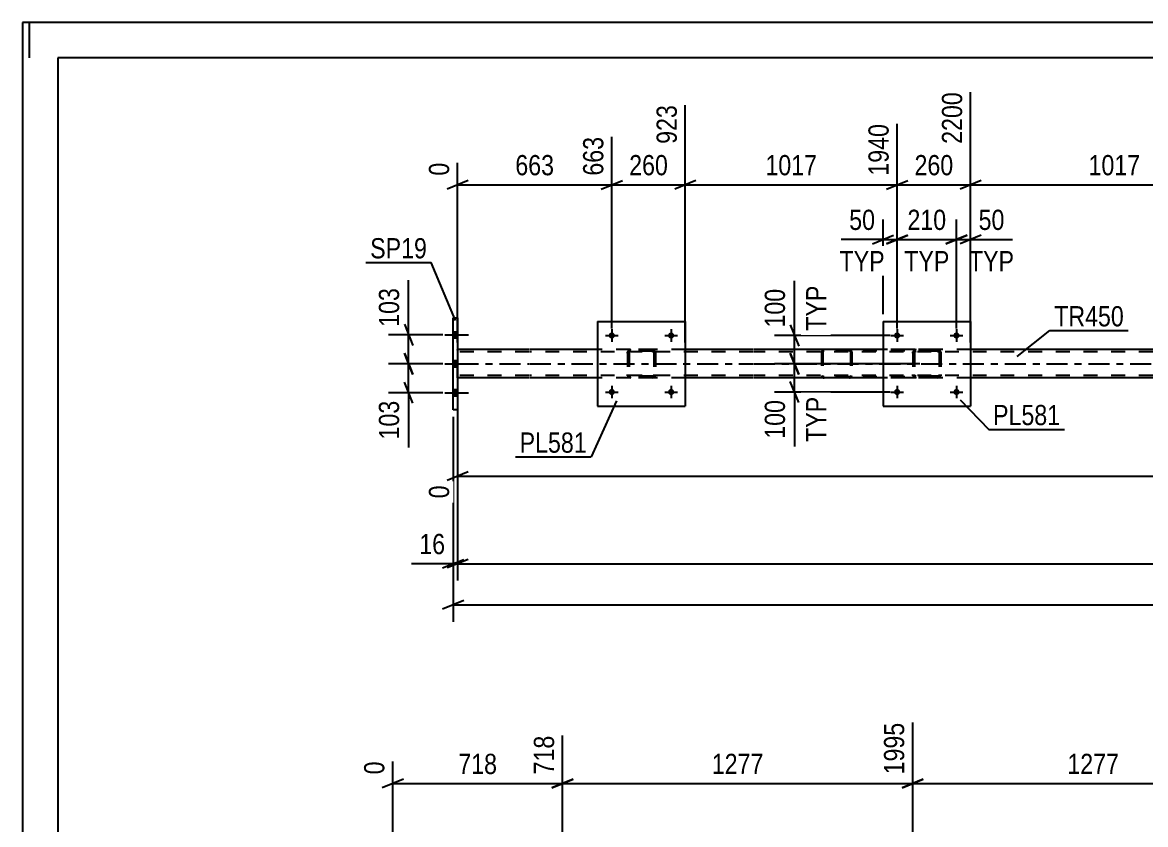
# Model space of a CAD drawing. Header units: millimetres. Extents: x 0 to 841, y 0 to 594.
# Drawn here: x 0 to 158.9, y 480.5 to 594 of the extents above; entities that cross this region are included whole.
import ezdxf

# ---------------------------------------------------------------- set-up
doc = ezdxf.new("R2010")
doc.units = ezdxf.units.MM
doc.linetypes.add('DXK_LINE_DOT2', pattern=[3.9198, 1.9599, -1.9599])
doc.linetypes.add('DXK_LINE_DOT3', pattern=[5.9187, 2.979, -0.9799, 0.9799, -0.9799])
doc.styles.add('Arial Narrow', font='ARIALN.TTF', dxfattribs={"height": 0.2})

# ---------------------------------------------------------------- blocks, each defined once
blk = doc.blocks.new('Unknown-318888172-1133')
at = {"color": 5, "linetype": 'Continuous'}
for p, q in [((841, 594), (0, 594)), ((0, 594), (0, 0)), ((1, 589), (1, 594)), ((836, 589), (5, 589)), ((5, 589), (5, 5))]:
    blk.add_line(p, q, dxfattribs=at)
blk = doc.blocks.new('Part-318888172-5681 - 5496')
at = {"color": 2, "linetype": 'Continuous'}
for p, q in [((60.94, 552.19), (61.58, 552.19)), ((60.94, 539.19), (60.94, 552.19)), ((61.58, 552.19), (61.58, 539.19)), ((61.58, 539.19), (60.94, 539.19))]:
    blk.add_line(p, q, dxfattribs=at)
blk = doc.blocks.new('Bolt-318888172-5537 - 5496')
at = {"linetype": 'Continuous'}
for points in [[(83.84, 549.69, -1), (82.96, 549.69, -1)], [(92.24, 549.69, -1), (91.36, 549.69, -1)]]:
    blk.add_hatch(color=1, dxfattribs=at).paths.add_polyline_path(points)
at = {"color": 1, "linetype": 'Continuous'}
for p, q in [((83.4, 550.57), (83.4, 548.81)), ((91.8, 550.57), (91.8, 548.81)), ((82.52, 549.69), (84.28, 549.69)), ((90.92, 549.69), (92.68, 549.69))]:
    blk.add_line(p, q, dxfattribs=at)
blk = doc.blocks.new('Bolt-318888172-5538 - 5496')
at = {"linetype": 'Continuous'}
for points in [[(83.84, 541.69, -1), (82.96, 541.69, -1)], [(92.24, 541.69, -1), (91.36, 541.69, -1)]]:
    blk.add_hatch(color=1, dxfattribs=at).paths.add_polyline_path(points)
at = {"color": 1, "linetype": 'Continuous'}
for p, q in [((83.4, 542.57), (83.4, 540.81)), ((91.8, 542.57), (91.8, 540.81)), ((82.52, 541.69), (84.28, 541.69)), ((90.92, 541.69), (92.68, 541.69))]:
    blk.add_line(p, q, dxfattribs=at)
blk = doc.blocks.new('Bolt-318888172-5539 - 5496')
at = {"linetype": 'Continuous'}
for points in [[(124.22, 549.69, -1), (123.34, 549.69, -1)], [(132.62, 549.69, -1), (131.74, 549.69, -1)]]:
    blk.add_hatch(color=1, dxfattribs=at).paths.add_polyline_path(points)
at = {"color": 1, "linetype": 'Continuous'}
for p, q in [((123.78, 550.57), (123.78, 548.81)), ((132.18, 550.57), (132.18, 548.81)), ((122.9, 549.69), (124.66, 549.69)), ((131.3, 549.69), (133.06, 549.69))]:
    blk.add_line(p, q, dxfattribs=at)
blk = doc.blocks.new('Bolt-318888172-5540 - 5496')
at = {"linetype": 'Continuous'}
for points in [[(124.22, 541.69, -1), (123.34, 541.69, -1)], [(132.62, 541.69, -1), (131.74, 541.69, -1)]]:
    blk.add_hatch(color=1, dxfattribs=at).paths.add_polyline_path(points)
at = {"color": 1, "linetype": 'Continuous'}
for p, q in [((123.78, 542.57), (123.78, 540.81)), ((132.18, 542.57), (132.18, 540.81)), ((122.9, 541.69), (124.66, 541.69)), ((131.3, 541.69), (133.06, 541.69))]:
    blk.add_line(p, q, dxfattribs=at)
blk = doc.blocks.new('Part-318888172-5569 - 5496')
at = {"color": 2, "linetype": 'Continuous'}
for p, q in [((81.4, 551.69), (81.4, 539.69)), ((81.4, 551.69), (93.8, 551.69)), ((93.8, 551.69), (93.8, 539.69)), ((81.4, 539.69), (93.8, 539.69))]:
    blk.add_line(p, q, dxfattribs=at)
blk = doc.blocks.new('Part-318888172-5570 - 5496')
at = {"color": 7, "linetype": 'DXK_LINE_DOT2'}
for p, q in [((85.6, 547.21), (85.64, 547.4)), ((85.64, 547.4), (85.6, 547.21)), ((85.6, 547.21), (85.6, 544.17)), ((85.84, 547.21), (85.86, 547.3)), ((85.84, 547.21), (85.84, 544.17)), ((85.86, 547.3), (85.91, 547.38)), ((85.9, 547.66), (86.08, 547.69)), ((86.08, 547.69), (85.9, 547.66)), ((85.91, 547.38), (85.99, 547.43)), ((85.99, 547.43), (86.08, 547.45)), ((89.12, 547.69), (86.08, 547.69)), ((89.12, 547.45), (86.08, 547.45)), ((89.12, 547.69), (89.31, 547.66)), ((89.31, 547.66), (89.12, 547.69)), ((89.12, 547.45), (89.21, 547.43)), ((89.21, 547.43), (89.29, 547.38)), ((89.29, 547.38), (89.34, 547.3)), ((89.34, 547.3), (89.36, 547.21)), ((89.36, 547.21), (89.36, 544.17)), ((89.57, 547.4), (89.6, 547.21)), ((89.6, 547.21), (89.57, 547.4)), ((89.6, 547.21), (89.6, 544.17)), ((85.64, 543.99), (85.6, 544.17)), ((85.6, 544.17), (85.64, 543.99)), ((85.86, 544.08), (85.84, 544.17)), ((85.91, 544), (85.86, 544.08)), ((86.08, 543.69), (85.9, 543.73)), ((85.9, 543.73), (86.08, 543.69)), ((85.99, 543.95), (85.91, 544)), ((86.08, 543.93), (85.99, 543.95)), ((89.12, 543.93), (86.08, 543.93)), ((89.12, 543.69), (86.08, 543.69)), ((89.21, 543.95), (89.12, 543.93)), ((89.31, 543.73), (89.12, 543.69)), ((89.12, 543.69), (89.31, 543.73)), ((89.29, 544), (89.21, 543.95)), ((89.34, 544.08), (89.29, 544)), ((89.36, 544.17), (89.34, 544.08)), ((89.6, 544.17), (89.57, 543.99)), ((89.57, 543.99), (89.6, 544.17))]:
    blk.add_line(p, q, dxfattribs=at)
at = {"color": 7, "linetype": 'DXK_LINE_DOT3'}
blk.add_line((87.6, 545.69), (87.6, 545.69), dxfattribs=at)
at = {"color": 7, "linetype": 'DXK_LINE_DOT2'}
for centre, start, end in [((86.08, 547.21), 112.5, 157.5), ((86.08, 547.21), 112.5, 157.5), ((89.12, 547.21), 22.5, 67.5), ((89.12, 547.21), 22.5, 67.5), ((86.08, 544.17), 202.5, 247.5), ((86.08, 544.17), 202.5, 247.5), ((89.12, 544.17), 292.5, 337.5), ((89.12, 544.17), 292.5, 337.5)]:
    blk.add_arc(centre, 0.48, start, end, dxfattribs=at)
blk = doc.blocks.new('Part-318888172-5575 - 5496')
at = {"color": 2, "linetype": 'Continuous'}
for p, q in [((121.78, 551.69), (121.78, 539.69)), ((121.78, 551.69), (134.18, 551.69)), ((134.18, 551.69), (134.18, 539.69)), ((121.78, 539.69), (134.18, 539.69))]:
    blk.add_line(p, q, dxfattribs=at)
blk = doc.blocks.new('Part-318888172-5576 - 5496')
at = {"color": 7, "linetype": 'DXK_LINE_DOT2'}
for p, q in [((125.98, 547.21), (126.02, 547.4)), ((126.02, 547.4), (125.98, 547.21)), ((125.98, 547.21), (125.98, 544.17)), ((126.22, 547.21), (126.24, 547.3)), ((126.22, 547.21), (126.22, 544.17)), ((126.24, 547.3), (126.29, 547.38)), ((126.28, 547.66), (126.46, 547.69)), ((126.46, 547.69), (126.28, 547.66)), ((126.29, 547.38), (126.37, 547.43)), ((126.37, 547.43), (126.46, 547.45)), ((129.5, 547.69), (126.46, 547.69)), ((129.5, 547.45), (126.46, 547.45)), ((129.5, 547.69), (129.69, 547.66)), ((129.69, 547.66), (129.5, 547.69)), ((129.5, 547.45), (129.59, 547.43)), ((129.59, 547.43), (129.67, 547.38)), ((129.67, 547.38), (129.72, 547.3)), ((129.72, 547.3), (129.74, 547.21)), ((129.74, 547.21), (129.74, 544.17)), ((129.95, 547.4), (129.98, 547.21)), ((129.98, 547.21), (129.95, 547.4)), ((129.98, 547.21), (129.98, 544.17)), ((126.02, 543.99), (125.98, 544.17)), ((125.98, 544.17), (126.02, 543.99)), ((126.24, 544.08), (126.22, 544.17)), ((126.29, 544), (126.24, 544.08)), ((126.46, 543.69), (126.28, 543.73)), ((126.28, 543.73), (126.46, 543.69)), ((126.37, 543.95), (126.29, 544)), ((126.46, 543.93), (126.37, 543.95)), ((129.5, 543.93), (126.46, 543.93)), ((129.5, 543.69), (126.46, 543.69)), ((129.59, 543.95), (129.5, 543.93)), ((129.69, 543.73), (129.5, 543.69)), ((129.5, 543.69), (129.69, 543.73)), ((129.67, 544), (129.59, 543.95)), ((129.72, 544.08), (129.67, 544)), ((129.74, 544.17), (129.72, 544.08)), ((129.98, 544.17), (129.95, 543.99)), ((129.95, 543.99), (129.98, 544.17))]:
    blk.add_line(p, q, dxfattribs=at)
at = {"color": 7, "linetype": 'DXK_LINE_DOT3'}
blk.add_line((127.98, 545.69), (127.98, 545.69), dxfattribs=at)
at = {"color": 7, "linetype": 'DXK_LINE_DOT2'}
for centre, start, end in [((126.46, 547.21), 112.5, 157.5), ((126.46, 547.21), 112.5, 157.5), ((129.5, 547.21), 22.5, 67.5), ((129.5, 547.21), 22.5, 67.5), ((126.46, 544.17), 202.5, 247.5), ((126.46, 544.17), 202.5, 247.5), ((129.5, 544.17), 292.5, 337.5), ((129.5, 544.17), 292.5, 337.5)]:
    blk.add_arc(centre, 0.48, start, end, dxfattribs=at)
blk = doc.blocks.new('Part-318888172-5676 - 5496')
at = {"color": 7, "linetype": 'DXK_LINE_DOT2'}
for p, q in [((113.13, 547.49), (113.1, 547.37)), ((113.1, 547.37), (113.1, 544.01)), ((113.27, 547.37), (113.28, 547.43)), ((113.27, 547.37), (113.27, 544.01)), ((113.28, 547.43), (113.32, 547.49)), ((113.44, 547.69), (113.31, 547.67)), ((113.32, 547.49), (113.38, 547.52)), ((113.38, 547.52), (113.44, 547.53)), ((128.77, 547.69), (113.44, 547.69)), ((128.77, 547.53), (113.44, 547.53)), ((117.15, 547.67), (117.02, 547.69)), ((117.02, 547.53), (117.08, 547.52)), ((117.08, 547.52), (117.11, 547.5)), ((117.11, 547.5), (117.14, 547.49)), ((117.14, 547.49), (117.18, 547.43)), ((117.18, 547.43), (117.19, 547.37)), ((117.19, 547.37), (117.19, 544.01)), ((117.36, 547.37), (117.33, 547.49)), ((117.36, 547.37), (117.36, 544.01)), ((113.1, 544.01), (113.13, 543.89)), ((113.28, 543.95), (113.27, 544.01)), ((113.32, 543.9), (113.28, 543.95)), ((113.31, 543.72), (113.44, 543.69)), ((113.38, 543.86), (113.32, 543.9)), ((113.44, 543.85), (113.38, 543.86)), ((128.77, 543.85), (113.44, 543.85)), ((128.77, 543.69), (113.44, 543.69)), ((117.02, 543.85), (117.08, 543.86)), ((117.02, 543.69), (117.15, 543.72)), ((117.08, 543.86), (117.11, 543.88)), ((117.11, 543.88), (117.14, 543.9)), ((117.18, 543.95), (117.14, 543.9)), ((117.19, 544.01), (117.18, 543.95)), ((117.33, 543.89), (117.36, 544.01))]:
    blk.add_line(p, q, dxfattribs=at)
for centre, start, end in [((113.43, 547.36), 110.7583, 155.68), ((117.03, 547.36), 24.32, 69.2417), ((113.43, 544.03), 204.32, 249.2417)]:
    blk.add_arc(centre, 0.331, start, end, dxfattribs=at)
blk = doc.blocks.new('Bolt-318888172-5730 - 5496')
at = {"linetype": 'Continuous'}
for points in [[(61.58, 549.35), (61.58, 550.23), (60.94, 550.23), (60.94, 549.35)], [(61.58, 549.35), (61.58, 550.23), (60.94, 550.23), (60.94, 549.35)], [(61.58, 549.35), (61.58, 550.23), (60.94, 550.23), (60.94, 549.35)], [(61.58, 545.25), (61.58, 546.13), (60.94, 546.13), (60.94, 545.25)], [(61.58, 545.25), (61.58, 546.13), (60.94, 546.13), (60.94, 545.25)], [(61.58, 541.15), (61.58, 542.03), (60.94, 542.03), (60.94, 541.15)], [(61.58, 541.15), (61.58, 542.03), (60.94, 542.03), (60.94, 541.15)], [(61.58, 541.15), (61.58, 542.03), (60.94, 542.03), (60.94, 541.15)]]:
    blk.add_hatch(color=1, dxfattribs=at).paths.add_polyline_path(points)
at = {"color": 1, "linetype": 'Continuous'}
for p, q in [((60.94, 550.23), (61.58, 550.23)), ((60.94, 550.23), (61.58, 550.23)), ((60.94, 550.23), (61.58, 550.23)), ((59.78, 549.79), (63.1, 549.79)), ((59.78, 549.79), (63.1, 549.79)), ((59.78, 549.79), (63.1, 549.79)), ((60.94, 549.35), (61.58, 549.35)), ((60.94, 549.35), (61.58, 549.35)), ((60.94, 549.35), (61.58, 549.35)), ((59.78, 545.69), (63.1, 545.69)), ((59.78, 545.69), (63.1, 545.69)), ((60.94, 546.13), (61.58, 546.13)), ((60.94, 546.13), (61.58, 546.13)), ((60.94, 545.25), (61.58, 545.25)), ((60.94, 545.25), (61.58, 545.25)), ((60.94, 542.03), (61.58, 542.03)), ((60.94, 542.03), (61.58, 542.03)), ((60.94, 542.03), (61.58, 542.03)), ((59.78, 541.59), (63.1, 541.59)), ((59.78, 541.59), (63.1, 541.59)), ((59.78, 541.59), (63.1, 541.59)), ((60.94, 541.15), (61.58, 541.15)), ((60.94, 541.15), (61.58, 541.15)), ((60.94, 541.15), (61.58, 541.15))]:
    blk.add_line(p, q, dxfattribs=at)
blk = doc.blocks.new('Part-318888172-5735 - 5496')
at = {"color": 2, "linetype": 'Continuous'}
for p, q in [((71.7, 547.69), (61.58, 547.69)), ((81.4, 547.69), (71.8, 547.69)), ((103.4, 547.69), (93.8, 547.69)), ((121.78, 547.69), (103.5, 547.69)), ((172.86, 547.69), (134.18, 547.69)), ((71.7, 543.69), (61.58, 543.69)), ((81.4, 543.69), (71.8, 543.69)), ((103.4, 543.69), (93.8, 543.69)), ((121.78, 543.69), (103.5, 543.69)), ((172.86, 543.69), (134.18, 543.69))]:
    blk.add_line(p, q, dxfattribs=at)
at = {"color": 7, "linetype": 'DXK_LINE_DOT2'}
for p, q in [((61.58, 543.69), (61.58, 547.69)), ((71.7, 547.37), (61.58, 547.37)), ((103.4, 547.37), (71.8, 547.37)), ((93.8, 547.69), (81.4, 547.69)), ((767.53, 547.37), (103.5, 547.37)), ((134.18, 547.69), (121.78, 547.69)), ((71.7, 544.01), (61.58, 544.01)), ((103.4, 544.01), (71.8, 544.01)), ((93.8, 543.69), (81.4, 543.69)), ((767.53, 544.01), (103.5, 544.01)), ((134.18, 543.69), (121.78, 543.69))]:
    blk.add_line(p, q, dxfattribs=at)
at = {"color": 7, "linetype": 'DXK_LINE_DOT3'}
for p, q in [((61.58, 545.69), (71.7, 545.69)), ((71.8, 545.69), (103.4, 545.69)), ((103.5, 545.69), (767.53, 545.69))]:
    blk.add_line(p, q, dxfattribs=at)
blk = doc.blocks.new('StraightDimension-318888172-5783 - 5496')
at = {"color": 7, "linetype": 'Continuous'}
for p, q in [((108.66, 547.19), (109.86, 544.19)), ((126.98, 545.69), (106.41, 545.69)), ((109.26, 541.69), (109.26, 545.69)), ((109.86, 540.19), (108.66, 543.19)), ((122.78, 541.69), (106.41, 541.69))]:
    blk.add_line(p, q, dxfattribs=at)
at = {"color": 0}
blk.add_wipeout([(108.51, 541.17), (104.31, 541.17), (104.31, 534.48), (108.51, 534.48)], dxfattribs=at)
at = {"color": 0, "linetype": 'Continuous'}
blk.add_wipeout([(114.36, 541.62), (110.16, 541.62), (110.16, 534.03), (114.36, 534.03)], dxfattribs=at)
at = {"color": 7, "linetype": 'Continuous'}
blk.add_line((109.26, 541.69), (109.26, 533.96), dxfattribs=at)
blk.add_line((109.26, 541.69), (109.26, 533.96), dxfattribs=at)
at = {"color": 3, "style": 'Arial Narrow'}
blk.add_text('100', height=2.863, rotation=90.0002, dxfattribs=at).set_placement((107.91, 535.08))
at = {"color": 3, "linetype": 'Continuous', "style": 'Arial Narrow'}
blk.add_text('TYP', height=2.863, rotation=90.0002, dxfattribs=at).set_placement((113.76, 534.63))
blk = doc.blocks.new('StraightDimension-318888172-5799 - 5496')
at = {"color": 7, "linetype": 'Continuous'}
for p, q in [((108.66, 551.19), (109.86, 548.19)), ((122.78, 549.69), (106.41, 549.69)), ((109.26, 545.69), (109.26, 549.69)), ((109.86, 544.19), (108.66, 547.19)), ((126.98, 545.69), (106.41, 545.69))]:
    blk.add_line(p, q, dxfattribs=at)
at = {"color": 0}
blk.add_wipeout([(108.51, 556.9), (104.31, 556.9), (104.31, 550.22), (108.51, 550.22)], dxfattribs=at)
at = {"color": 0, "linetype": 'Continuous'}
blk.add_wipeout([(114.36, 557.36), (110.16, 557.36), (110.16, 549.77), (114.36, 549.77)], dxfattribs=at)
at = {"color": 7, "linetype": 'Continuous'}
blk.add_line((109.26, 549.69), (109.26, 557.43), dxfattribs=at)
blk.add_line((109.26, 549.69), (109.26, 557.43), dxfattribs=at)
at = {"color": 3, "linetype": 'Continuous', "style": 'Arial Narrow'}
blk.add_text('TYP', height=2.863, rotation=90.0002, dxfattribs=at).set_placement((113.76, 550.37))
at = {"color": 3, "style": 'Arial Narrow'}
blk.add_text('100', height=2.863, rotation=90.0002, dxfattribs=at).set_placement((107.91, 550.82))
blk = doc.blocks.new('StraightDimension-318888172-14550 - 5496')
at = {"color": 7, "linetype": 'Continuous'}
for p, q in [((134.18, 548.69), (134.18, 584.13)), ((123.78, 550.69), (123.78, 579.63)), ((122.28, 570.42), (125.28, 571.62)), ((123.78, 571.02), (134.18, 571.02)), ((135.68, 571.62), (132.68, 570.42))]:
    blk.add_line(p, q, dxfattribs=at)
at = {"color": 0}
blk.add_wipeout([(132.32, 571.77), (132.32, 575.97), (125.64, 575.97), (125.64, 571.77)], dxfattribs=at)
at = {"color": 3, "style": 'Arial Narrow'}
blk.add_text('260', height=2.863, dxfattribs=at).set_placement((126.24, 572.37))
at = {"color": 0, "linetype": 'Continuous'}
blk.add_wipeout([(133.58, 584.73), (129.38, 584.73), (129.38, 576.22), (133.58, 576.22)], dxfattribs=at)
at = {"color": 3, "linetype": 'Continuous', "style": 'Arial Narrow'}
blk.add_text('2200', height=2.863, rotation=90.0002, dxfattribs=at).set_placement((132.98, 576.82))
blk = doc.blocks.new('StraightDimension-318888172-5816 - 5496')
at = {"color": 7, "linetype": 'Continuous'}
for p, q in [((121.78, 552.69), (121.78, 566.13)), ((123.78, 550.69), (123.78, 566.13)), ((120.28, 562.68), (123.28, 563.88)), ((121.78, 563.28), (123.78, 563.28)), ((125.28, 563.88), (122.28, 562.68))]:
    blk.add_line(p, q, dxfattribs=at)
at = {"color": 0}
blk.add_wipeout([(121.26, 564.03), (121.26, 568.23), (116.4, 568.23), (116.4, 564.03)], dxfattribs=at)
at = {"color": 0, "linetype": 'Continuous'}
blk.add_wipeout([(122.62, 558.18), (122.62, 562.38), (115.03, 562.38), (115.03, 558.18)], dxfattribs=at)
at = {"color": 7, "linetype": 'Continuous'}
blk.add_line((121.78, 563.28), (115.88, 563.28), dxfattribs=at)
blk.add_line((121.78, 563.28), (115.88, 563.28), dxfattribs=at)
at = {"color": 3, "style": 'Arial Narrow'}
blk.add_text('50', height=2.863, dxfattribs=at).set_placement((117, 564.63))
at = {"color": 3, "linetype": 'Continuous', "style": 'Arial Narrow'}
blk.add_text('TYP', height=2.863, dxfattribs=at).set_placement((115.63, 558.78))
blk = doc.blocks.new('StraightDimension-318888172-5829 - 5496')
at = {"color": 7, "linetype": 'Continuous'}
for p, q in [((123.78, 550.69), (123.78, 566.13)), ((132.18, 550.69), (132.18, 566.13)), ((122.28, 562.68), (125.28, 563.88)), ((123.78, 563.28), (132.18, 563.28)), ((133.68, 563.88), (130.68, 562.68))]:
    blk.add_line(p, q, dxfattribs=at)
at = {"color": 0}
blk.add_wipeout([(131.32, 564.03), (131.32, 568.23), (124.64, 568.23), (124.64, 564.03)], dxfattribs=at)
at = {"color": 0, "linetype": 'Continuous'}
blk.add_wipeout([(131.78, 558.18), (131.78, 562.38), (124.19, 562.38), (124.19, 558.18)], dxfattribs=at)
at = {"color": 3, "style": 'Arial Narrow'}
blk.add_text('210', height=2.863, dxfattribs=at).set_placement((125.24, 564.63))
at = {"color": 3, "linetype": 'Continuous', "style": 'Arial Narrow'}
blk.add_text('TYP', height=2.863, dxfattribs=at).set_placement((124.79, 558.78))
blk = doc.blocks.new('StraightDimension-318888172-5845 - 5496')
at = {"color": 7, "linetype": 'Continuous'}
for p, q in [((132.18, 550.69), (132.18, 566.13)), ((134.18, 552.69), (134.18, 566.13)), ((130.68, 562.68), (133.68, 563.88)), ((132.18, 563.28), (134.18, 563.28)), ((135.68, 563.88), (132.68, 562.68))]:
    blk.add_line(p, q, dxfattribs=at)
at = {"color": 0}
blk.add_wipeout([(139.56, 564.03), (139.56, 568.23), (134.71, 568.23), (134.71, 564.03)], dxfattribs=at)
at = {"color": 0, "linetype": 'Continuous'}
blk.add_wipeout([(140.93, 558.18), (140.93, 562.38), (133.34, 562.38), (133.34, 558.18)], dxfattribs=at)
at = {"color": 7, "linetype": 'Continuous'}
blk.add_line((134.18, 563.28), (140.09, 563.28), dxfattribs=at)
blk.add_line((134.18, 563.28), (140.09, 563.28), dxfattribs=at)
at = {"color": 3, "style": 'Arial Narrow'}
blk.add_text('50', height=2.863, dxfattribs=at).set_placement((135.31, 564.63))
at = {"color": 3, "linetype": 'Continuous', "style": 'Arial Narrow'}
blk.add_text('TYP', height=2.863, dxfattribs=at).set_placement((133.94, 558.78))
blk = doc.blocks.new('StraightDimension-318888172-6350 - 5496')
at = {"color": 7, "linetype": 'Continuous'}
for p, q in [((54.05, 547.19), (55.25, 544.19)), ((59.49, 545.69), (51.8, 545.69)), ((54.65, 541.59), (54.65, 545.69)), ((55.25, 540.09), (54.05, 543.09)), ((59.49, 541.59), (51.8, 541.59))]:
    blk.add_line(p, q, dxfattribs=at)
at = {"color": 0}
blk.add_wipeout([(53.9, 541.07), (49.7, 541.07), (49.7, 534.38), (53.9, 534.38)], dxfattribs=at)
at = {"color": 7, "linetype": 'Continuous'}
blk.add_line((54.65, 541.59), (54.65, 533.86), dxfattribs=at)
blk.add_line((54.65, 541.59), (54.65, 533.86), dxfattribs=at)
at = {"color": 3, "style": 'Arial Narrow'}
blk.add_text('103', height=2.863, rotation=90.0002, dxfattribs=at).set_placement((53.3, 534.98))
blk = doc.blocks.new('StraightDimension-318888172-6360 - 5496')
at = {"color": 7, "linetype": 'Continuous'}
for p, q in [((54.05, 551.29), (55.25, 548.29)), ((59.49, 549.79), (51.8, 549.79)), ((54.65, 545.69), (54.65, 549.79)), ((55.25, 544.19), (54.05, 547.19)), ((59.49, 545.69), (51.8, 545.69))]:
    blk.add_line(p, q, dxfattribs=at)
at = {"color": 0}
blk.add_wipeout([(53.9, 557), (49.7, 557), (49.7, 550.32), (53.9, 550.32)], dxfattribs=at)
at = {"color": 7, "linetype": 'Continuous'}
blk.add_line((54.65, 549.79), (54.65, 557.53), dxfattribs=at)
blk.add_line((54.65, 549.79), (54.65, 557.53), dxfattribs=at)
at = {"color": 3, "style": 'Arial Narrow'}
blk.add_text('103', height=2.863, rotation=90.0002, dxfattribs=at).set_placement((53.3, 550.92))
blk = doc.blocks.new('StraightDimension-318888172-6371 - 5496')
at = {"color": 7, "linetype": 'Continuous'}
for p, q in [((60.94, 538.19), (60.94, 514.99)), ((61.58, 538.19), (61.58, 514.99)), ((59.44, 516.79), (62.44, 517.99)), ((63.08, 517.99), (60.08, 516.79)), ((60.94, 517.39), (61.58, 517.39))]:
    blk.add_line(p, q, dxfattribs=at)
at = {"color": 0}
blk.add_wipeout([(60.42, 518.14), (60.42, 522.34), (55.56, 522.34), (55.56, 518.14)], dxfattribs=at)
at = {"color": 7, "linetype": 'Continuous'}
blk.add_line((60.94, 517.39), (55.04, 517.39), dxfattribs=at)
blk.add_line((60.94, 517.39), (55.04, 517.39), dxfattribs=at)
at = {"color": 3, "style": 'Arial Narrow'}
blk.add_text('16', height=2.863, dxfattribs=at).set_placement((56.16, 518.74))
blk = doc.blocks.new('StraightDimension-318888172-6381 - 5496')
at = {"color": 7, "linetype": 'Continuous'}
for p, q in [((61.58, 538.19), (61.58, 514.99)), ((63.08, 517.99), (60.08, 516.79)), ((61.58, 517.39), (767.53, 517.39))]:
    blk.add_line(p, q, dxfattribs=at)
blk = doc.blocks.new('StraightDimension-318888172-6402 - 5496')
at = {"color": 7, "linetype": 'Continuous'}
for p, q in [((60.94, 538.19), (60.94, 509.17)), ((62.44, 512.17), (59.44, 510.97)), ((60.94, 511.57), (768.17, 511.57))]:
    blk.add_line(p, q, dxfattribs=at)
blk = doc.blocks.new('StraightDimension-318888172-6444 - 5496')
at = {"color": 7, "linetype": 'Continuous'}
for p, q in [((61.58, 542.69), (61.58, 526.64)), ((63.08, 530.37), (60.08, 529.17)), ((61.58, 529.77), (711.29, 529.77))]:
    blk.add_line(p, q, dxfattribs=at)
at = {"color": 0, "linetype": 'Continuous'}
blk.add_wipeout([(60.98, 529.07), (56.78, 529.07), (56.78, 526.04), (60.98, 526.04)], dxfattribs=at)
at = {"color": 3, "linetype": 'Continuous', "style": 'Arial Narrow'}
blk.add_text('0', height=2.86, rotation=90.0002, dxfattribs=at).set_placement((60.38, 526.64))
blk = doc.blocks.new('StraightDimension-318888172-14549 - 5496')
at = {"color": 7, "linetype": 'Continuous'}
for p, q in [((134.18, 548.69), (134.18, 584.13)), ((174.86, 550.69), (174.86, 579.63)), ((135.68, 571.62), (132.68, 570.42)), ((134.18, 571.02), (174.86, 571.02)), ((173.36, 570.42), (176.36, 571.62))]:
    blk.add_line(p, q, dxfattribs=at)
at = {"color": 0, "linetype": 'Continuous'}
blk.add_wipeout([(174.26, 580.23), (170.06, 580.23), (170.06, 571.72), (174.26, 571.72)], dxfattribs=at)
at = {"color": 0}
blk.add_wipeout([(158.78, 571.77), (158.78, 575.97), (150.27, 575.97), (150.27, 571.77)], dxfattribs=at)
at = {"color": 3, "linetype": 'Continuous', "style": 'Arial Narrow'}
blk.add_text('3217', height=2.863, rotation=90.0002, dxfattribs=at).set_placement((173.66, 572.32))
at = {"color": 3, "style": 'Arial Narrow'}
blk.add_text('1017', height=2.863, dxfattribs=at).set_placement((150.87, 572.37))
blk = doc.blocks.new('StraightDimension-318888172-14551 - 5496')
at = {"color": 7, "linetype": 'Continuous'}
for p, q in [((93.8, 548.69), (93.8, 582.3)), ((123.78, 550.69), (123.78, 579.63)), ((95.3, 571.62), (92.3, 570.42)), ((93.8, 571.02), (123.78, 571.02)), ((122.28, 570.42), (125.28, 571.62))]:
    blk.add_line(p, q, dxfattribs=at)
at = {"color": 0, "linetype": 'Continuous'}
blk.add_wipeout([(123.18, 580.23), (118.98, 580.23), (118.98, 571.72), (123.18, 571.72)], dxfattribs=at)
at = {"color": 0}
blk.add_wipeout([(113.05, 571.77), (113.05, 575.97), (104.54, 575.97), (104.54, 571.77)], dxfattribs=at)
at = {"color": 3, "linetype": 'Continuous', "style": 'Arial Narrow'}
blk.add_text('1940', height=2.863, rotation=90.0002, dxfattribs=at).set_placement((122.58, 572.32))
at = {"color": 3, "style": 'Arial Narrow'}
blk.add_text('1017', height=2.863, dxfattribs=at).set_placement((105.14, 572.37))
blk = doc.blocks.new('StraightDimension-318888172-14552 - 5496')
at = {"color": 7, "linetype": 'Continuous'}
for p, q in [((93.8, 548.69), (93.8, 582.3)), ((83.4, 550.69), (83.4, 577.8)), ((81.9, 570.42), (84.9, 571.62)), ((83.4, 571.02), (93.8, 571.02)), ((95.3, 571.62), (92.3, 570.42))]:
    blk.add_line(p, q, dxfattribs=at)
at = {"color": 0}
blk.add_wipeout([(91.94, 571.77), (91.94, 575.97), (85.26, 575.97), (85.26, 571.77)], dxfattribs=at)
at = {"color": 3, "style": 'Arial Narrow'}
blk.add_text('260', height=2.863, dxfattribs=at).set_placement((85.86, 572.37))
at = {"color": 0, "linetype": 'Continuous'}
blk.add_wipeout([(93.2, 582.9), (89, 582.9), (89, 576.22), (93.2, 576.22)], dxfattribs=at)
at = {"color": 3, "linetype": 'Continuous', "style": 'Arial Narrow'}
blk.add_text('923', height=2.863, rotation=90.0002, dxfattribs=at).set_placement((92.6, 576.82))
blk = doc.blocks.new('StraightDimension-318888172-14553 - 5496')
at = {"color": 7, "linetype": 'Continuous'}
for p, q in [((83.4, 550.69), (83.4, 577.8)), ((61.58, 548.69), (61.58, 574.14)), ((63.08, 571.62), (60.08, 570.42)), ((61.58, 571.02), (83.4, 571.02)), ((81.9, 570.42), (84.9, 571.62))]:
    blk.add_line(p, q, dxfattribs=at)
at = {"color": 0, "linetype": 'Continuous'}
for points in [[(82.8, 578.4), (78.6, 578.4), (78.6, 571.72), (82.8, 571.72)], [(60.98, 574.74), (56.78, 574.74), (56.78, 571.72), (60.98, 571.72)]]:
    blk.add_wipeout(points, dxfattribs=at)
at = {"color": 0}
blk.add_wipeout([(75.83, 571.77), (75.83, 575.97), (69.15, 575.97), (69.15, 571.77)], dxfattribs=at)
at = {"color": 3, "linetype": 'Continuous', "style": 'Arial Narrow'}
for s, height, p in [('663', 2.863, (82.2, 572.32)), ('0', 2.86, (60.38, 572.32))]:
    blk.add_text(s, height=height, rotation=90.0002, dxfattribs=at).set_placement(p)
at = {"color": 3, "style": 'Arial Narrow'}
blk.add_text('663', height=2.863, dxfattribs=at).set_placement((69.75, 572.37))
blk = doc.blocks.new('StraightDimension-318888172-15689 - 3660')
at = {"color": 7, "linetype": 'Continuous'}
for p, q in [((125.98, 449.3), (125.98, 494.89)), ((177.06, 449.3), (177.06, 494.89)), ((127.48, 486.87), (124.48, 485.67)), ((175.56, 485.67), (178.56, 486.87)), ((125.98, 486.27), (177.06, 486.27))]:
    blk.add_line(p, q, dxfattribs=at)
at = {"color": 0, "linetype": 'Continuous'}
blk.add_wipeout([(176.46, 495.49), (172.26, 495.49), (172.26, 486.97), (176.46, 486.97)], dxfattribs=at)
at = {"color": 0}
blk.add_wipeout([(155.78, 487.02), (155.78, 491.22), (147.27, 491.22), (147.27, 487.02)], dxfattribs=at)
at = {"color": 3, "linetype": 'Continuous', "style": 'Arial Narrow'}
blk.add_text('3272', height=2.863, rotation=90.0002, dxfattribs=at).set_placement((175.86, 487.57))
at = {"color": 3, "style": 'Arial Narrow'}
blk.add_text('1277', height=2.863, dxfattribs=at).set_placement((147.87, 487.62))
blk = doc.blocks.new('StraightDimension-318888172-15690 - 3660')
at = {"color": 7, "linetype": 'Continuous'}
for p, q in [((125.98, 449.3), (125.98, 494.89)), ((76.43, 449.3), (76.43, 493.06)), ((77.93, 486.87), (74.93, 485.67)), ((124.48, 485.67), (127.48, 486.87)), ((76.43, 486.27), (125.98, 486.27))]:
    blk.add_line(p, q, dxfattribs=at)
at = {"color": 0, "linetype": 'Continuous'}
blk.add_wipeout([(125.38, 495.49), (121.18, 495.49), (121.18, 486.97), (125.38, 486.97)], dxfattribs=at)
at = {"color": 0}
blk.add_wipeout([(105.46, 487.02), (105.46, 491.22), (96.95, 491.22), (96.95, 487.02)], dxfattribs=at)
at = {"color": 3, "linetype": 'Continuous', "style": 'Arial Narrow'}
blk.add_text('1995', height=2.863, rotation=90.0002, dxfattribs=at).set_placement((124.78, 487.57))
at = {"color": 3, "style": 'Arial Narrow'}
blk.add_text('1277', height=2.863, dxfattribs=at).set_placement((97.55, 487.62))
blk = doc.blocks.new('StraightDimension-318888172-15691 - 3660')
at = {"color": 7, "linetype": 'Continuous'}
for p, q in [((76.43, 449.3), (76.43, 493.06)), ((52.41, 441.46), (52.41, 489.4)), ((53.91, 486.87), (50.91, 485.67)), ((74.93, 485.67), (77.93, 486.87)), ((52.41, 486.27), (76.43, 486.27))]:
    blk.add_line(p, q, dxfattribs=at)
at = {"color": 0, "linetype": 'Continuous'}
for points in [[(75.83, 493.66), (71.63, 493.66), (71.63, 486.97), (75.83, 486.97)], [(51.81, 490), (47.61, 490), (47.61, 486.97), (51.81, 486.97)]]:
    blk.add_wipeout(points, dxfattribs=at)
at = {"color": 0}
blk.add_wipeout([(67.76, 487.02), (67.76, 491.22), (61.08, 491.22), (61.08, 487.02)], dxfattribs=at)
at = {"color": 3, "linetype": 'Continuous', "style": 'Arial Narrow'}
for s, height, p in [('718', 2.863, (75.23, 487.57)), ('0', 2.86, (51.21, 487.57))]:
    blk.add_text(s, height=height, rotation=90.0002, dxfattribs=at).set_placement(p)
at = {"color": 3, "style": 'Arial Narrow'}
blk.add_text('718', height=2.863, dxfattribs=at).set_placement((61.68, 487.62))
blk = doc.blocks.new('Mark-318888172-5565 - 5496')
at = {"color": 0}
blk.add_wipeout([(79.86, 533.1), (79.86, 536.1), (70.36, 536.1), (70.36, 533.1)], dxfattribs=at)
blk.add_wipeout([(79.86, 533.1), (79.86, 536.1), (70.36, 536.1), (70.36, 533.1)], dxfattribs=at)
at = {"color": 30, "linetype": 'Continuous'}
for p in [(84.05, 540.44), (69.76, 532.5)]:
    blk.add_line(p, (80.46, 532.5), dxfattribs=at)
at = {"color": 3, "style": 'Arial Narrow'}
blk.add_text('PL581', height=2.863, dxfattribs=at).set_placement((70.36, 533.1))
blk = doc.blocks.new('Mark-318888172-5571 - 5496')
at = {"color": 0}
blk.add_wipeout([(146.86, 537), (146.86, 540), (137.36, 540), (137.36, 537)], dxfattribs=at)
blk.add_wipeout([(146.86, 537), (146.86, 540), (137.36, 540), (137.36, 537)], dxfattribs=at)
at = {"color": 30, "linetype": 'Continuous'}
for p, q in [((132.69, 540.59), (136.76, 536.4)), ((136.76, 536.4), (147.46, 536.4))]:
    blk.add_line(p, q, dxfattribs=at)
at = {"color": 3, "style": 'Arial Narrow'}
blk.add_text('PL581', height=2.863, dxfattribs=at).set_placement((137.36, 537))
blk = doc.blocks.new('Mark-318888172-5731 - 5496')
at = {"color": 0}
blk.add_wipeout([(155.87, 550.98), (155.87, 553.98), (146.01, 553.98), (146.01, 550.98)], dxfattribs=at)
blk.add_wipeout([(155.87, 550.98), (155.87, 553.98), (146.01, 553.98), (146.01, 550.98)], dxfattribs=at)
at = {"color": 30, "linetype": 'Continuous'}
for p, q in [((140.77, 546.74), (145.41, 550.38)), ((145.41, 550.38), (156.47, 550.38))]:
    blk.add_line(p, q, dxfattribs=at)
at = {"color": 3, "style": 'Arial Narrow'}
blk.add_text('TR450', height=2.863, dxfattribs=at).set_placement((146.01, 550.98))
blk = doc.blocks.new('Mark-318888172-5677 - 5496')
at = {"color": 0}
blk.add_wipeout([(57.25, 560.61), (57.25, 563.61), (49.21, 563.61), (49.21, 560.61)], dxfattribs=at)
blk.add_wipeout([(57.25, 560.61), (57.25, 563.61), (49.21, 563.61), (49.21, 560.61)], dxfattribs=at)
at = {"color": 30, "linetype": 'Continuous'}
for p in [(48.61, 560.01), (61.26, 551.83)]:
    blk.add_line(p, (57.85, 560.01), dxfattribs=at)
at = {"color": 3, "style": 'Arial Narrow'}
blk.add_text('SP19', height=2.863, dxfattribs=at).set_placement((49.21, 560.61))

msp = doc.modelspace()

# ---------------------------------------------------------------- block references
for name in ['Unknown-318888172-1133', 'Part-318888172-5681 - 5496', 'Part-318888172-5569 - 5496', 'Part-318888172-5575 - 5496', 'Bolt-318888172-5730 - 5496', 'Bolt-318888172-5537 - 5496', 'Bolt-318888172-5539 - 5496', 'Part-318888172-5735 - 5496', 'Part-318888172-5570 - 5496', 'Part-318888172-5676 - 5496', 'Part-318888172-5576 - 5496', 'Bolt-318888172-5538 - 5496', 'Bolt-318888172-5540 - 5496']:
    msp.add_blockref(name, (0, 0))

# ---------------------------------------------------------------- next in the draw order: block references
for name in ['StraightDimension-318888172-6350 - 5496', 'StraightDimension-318888172-5783 - 5496', 'StraightDimension-318888172-15689 - 3660']:
    msp.add_blockref(name, (0, 0))

# ---------------------------------------------------------------- next in the draw order: block references
for name in ['StraightDimension-318888172-6360 - 5496', 'StraightDimension-318888172-5799 - 5496', 'StraightDimension-318888172-6371 - 5496', 'StraightDimension-318888172-15690 - 3660']:
    msp.add_blockref(name, (0, 0))

# ---------------------------------------------------------------- next in the draw order: block references
for name in ['StraightDimension-318888172-14550 - 5496', 'StraightDimension-318888172-6381 - 5496', 'StraightDimension-318888172-15691 - 3660']:
    msp.add_blockref(name, (0, 0))

# ---------------------------------------------------------------- next in the draw order: block references
for name in ['StraightDimension-318888172-5816 - 5496', 'StraightDimension-318888172-6402 - 5496']:
    msp.add_blockref(name, (0, 0))

# ---------------------------------------------------------------- next in the draw order: block references
for name in ['StraightDimension-318888172-5829 - 5496', 'StraightDimension-318888172-6444 - 5496']:
    msp.add_blockref(name, (0, 0))

# ---------------------------------------------------------------- next in the draw order: block references
for name in ['StraightDimension-318888172-14551 - 5496', 'StraightDimension-318888172-5845 - 5496', 'Mark-318888172-5565 - 5496', 'Mark-318888172-5571 - 5496']:
    msp.add_blockref(name, (0, 0))

# ---------------------------------------------------------------- next in the draw order: block references
for name in ['StraightDimension-318888172-14549 - 5496', 'StraightDimension-318888172-14552 - 5496']:
    msp.add_blockref(name, (0, 0))

# ---------------------------------------------------------------- next in the draw order: block references
for name in ['StraightDimension-318888172-14553 - 5496', 'Mark-318888172-5731 - 5496']:
    msp.add_blockref(name, (0, 0))

# ---------------------------------------------------------------- next in the draw order: block references
msp.add_blockref('Mark-318888172-5677 - 5496', (0, 0))

doc.saveas('drawing.dxf')
